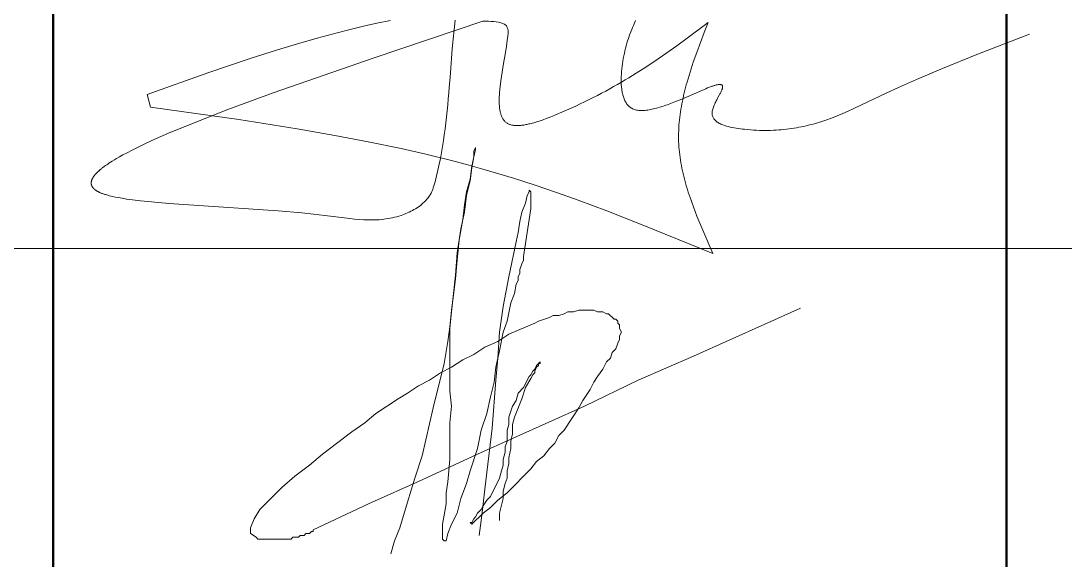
# Model space of a CAD drawing. Header units: millimetres. Extents: x 2020 to 424620, y 1313 to 117846.
# Drawn here: x 11537 to 12326, y 2005 to 2412 of the extents above; entities that cross this region are included whole.
import ezdxf

# ---------------------------------------------------------------- set-up
doc = ezdxf.new("R2010")
doc.units = ezdxf.units.MM
doc.layers.add('STANDARD', color=18, linetype='Continuous', lineweight=25, true_color=0x000000)

msp = doc.modelspace()

# ---------------------------------------------------------------- linework, layer by layer
at = {"layer": 'STANDARD', "color": 0, "linetype": 'Continuous', "lineweight": 50}
for p, q in [((11561.65, 1520.37), (11561.65, 4160.37)), ((12281.65, 4160.37), (12281.65, 1520.37))]:
    msp.add_line(p, q, dxfattribs=at)
at = {"layer": 'STANDARD', "color": 5, "linetype": 'Continuous', "lineweight": 18}
for p, q in [((11786.1, 2405.83), (11776.07, 2403.3)), ((11796.16, 2408.21), (11786.1, 2405.83)), ((11806.24, 2410.44), (11796.16, 2408.21)), ((11886.2, 2411.96), (11804.04, 2384.36)), ((11816.36, 2412.52), (11806.24, 2410.44)), ((11865.26, 2412.68), (11864.47, 2405.51)), ((11890.42, 2411.91), (11886.2, 2411.96)), ((11890.42, 2411.91), (11892.47, 2411.84)), ((11892.47, 2411.84), (11894.45, 2411.71)), ((11894.45, 2411.71), (11896.34, 2411.52)), ((11896.34, 2411.52), (11898.11, 2411.24)), ((11898.11, 2411.24), (11898.94, 2411.06)), ((11898.94, 2411.06), (11899.74, 2410.85)), ((11899.74, 2410.85), (11900.49, 2410.61)), ((11900.49, 2410.61), (11901.2, 2410.34)), ((11901.2, 2410.34), (11901.86, 2410.03)), ((11901.86, 2410.03), (11902.48, 2409.68)), ((11902.48, 2409.68), (11903.04, 2409.3)), ((11903.04, 2409.3), (11903.54, 2408.87)), ((11903.54, 2408.87), (11903.99, 2408.4)), ((11903.99, 2408.4), (11904.37, 2407.88)), ((11904.37, 2407.88), (11904.69, 2407.32)), ((11904.69, 2407.32), (11904.94, 2406.7)), ((11904.94, 2406.7), (11905.06, 2406.28)), ((11905.06, 2406.28), (11905.16, 2405.85)), ((11905.16, 2405.85), (11905.23, 2405.39)), ((11999.27, 2407.22), (11998.61, 2405.6)), ((11999.96, 2408.81), (11999.27, 2407.22)), ((12001.6, 2412.45), (11999.96, 2408.81)), ((12056.27, 2410.97), (12040.6, 2399.24)), ((12056.27, 2410.97), (12053.38, 2403.47)), ((11761.07, 2399.28), (11746.12, 2395)), ((11776.07, 2403.3), (11761.07, 2399.28)), ((11863.76, 2398.32), (11863.11, 2391.13)), ((11864.47, 2405.51), (11863.76, 2398.32)), ((11904.94, 2399.5), (11904.02, 2393.25)), ((11905.03, 2400.17), (11904.94, 2399.5)), ((11905.11, 2400.84), (11905.03, 2400.17)), ((11905.18, 2401.5), (11905.11, 2400.84)), ((11905.24, 2402.15), (11905.18, 2401.5)), ((11905.23, 2405.39), (11905.28, 2404.92)), ((11905.29, 2402.78), (11905.24, 2402.15)), ((11905.28, 2404.92), (11905.31, 2404.43)), ((11905.32, 2403.4), (11905.29, 2402.78)), ((11905.31, 2404.43), (11905.32, 2403.92)), ((11905.32, 2403.92), (11905.32, 2403.4)), ((11996.13, 2398.86), (11995.56, 2397.1)), ((11996.72, 2400.59), (11996.13, 2398.86)), ((11997.33, 2402.29), (11996.72, 2400.59)), ((11997.96, 2403.96), (11997.33, 2402.29)), ((11998.61, 2405.6), (11997.96, 2403.96)), ((12032.62, 2393.39), (12040.6, 2399.24)), ((12053.38, 2403.47), (12050.53, 2395.96)), ((12299.09, 2402.3), (12260.61, 2387.25)), ((11731.21, 2390.48), (11710.57, 2383.88)), ((11746.12, 2395), (11731.21, 2390.48)), ((11863.11, 2391.13), (11862.52, 2383.92)), ((11904.02, 2393.25), (11902.94, 2386.74)), ((11994, 2391.61), (11993.53, 2389.71)), ((11994.5, 2393.48), (11994, 2391.61)), ((11995.02, 2395.3), (11994.5, 2393.48)), ((11995.56, 2397.1), (11995.02, 2395.3)), ((12024.46, 2387.58), (12032.62, 2393.39)), ((12050.53, 2395.96), (12047.77, 2388.46)), ((11710.57, 2383.88), (11679.31, 2373.29)), ((11804.04, 2384.36), (11727.71, 2357.79)), ((11862.52, 2383.92), (11861.95, 2376.71)), ((11902.94, 2386.74), (11901.8, 2380.09)), ((11992.28, 2383.75), (11991.95, 2381.85)), ((11992.67, 2385.78), (11992.28, 2383.75)), ((11993.09, 2387.76), (11992.67, 2385.78)), ((11993.53, 2389.71), (11993.09, 2387.76)), ((12016.07, 2381.8), (12024.46, 2387.58)), ((12047.77, 2388.46), (12045.14, 2380.95)), ((12260.61, 2387.25), (12232.25, 2375.75)), ((11861.95, 2376.71), (11861.39, 2369.5)), ((11901.8, 2380.09), (11900.7, 2373.44)), ((11991.16, 2375.99), (11990.97, 2374.01)), ((11991.39, 2377.96), (11991.16, 2375.99)), ((11991.65, 2379.91), (11991.39, 2377.96)), ((11991.95, 2381.85), (11991.65, 2379.91)), ((12007.39, 2376.07), (12002.01, 2372.66)), ((12007.39, 2376.07), (12016.07, 2381.8)), ((12045.14, 2380.95), (12042.69, 2373.46)), ((12232.25, 2375.75), (12213.77, 2367.91)), ((11679.31, 2373.29), (11632.54, 2356.68)), ((11861.39, 2369.5), (11860.82, 2362.28)), ((11899.74, 2366.91), (11899, 2360.61)), ((11900.7, 2373.44), (11899.74, 2366.91)), ((11990.72, 2370.07), (11990.68, 2368.12)), ((11990.68, 2368.12), (11990.69, 2366.2)), ((11990.69, 2366.2), (11990.75, 2364.31)), ((11990.82, 2372.04), (11990.72, 2370.07)), ((11990.97, 2374.01), (11990.82, 2372.04)), ((11990.83, 2365.91), (11993.68, 2367.59)), ((11993.68, 2367.59), (11996.49, 2369.27)), ((11996.49, 2369.27), (11999.27, 2370.97)), ((11999.27, 2370.97), (12002.01, 2372.66)), ((12042.69, 2373.46), (12040.45, 2365.97)), ((12213.77, 2367.91), (12200.22, 2361.9)), ((11860.82, 2362.28), (11860.45, 2357.77)), ((11898.84, 2358.83), (11898.78, 2357.96)), ((11898.92, 2359.72), (11898.84, 2358.83)), ((11899, 2360.61), (11898.92, 2359.72)), ((11975.91, 2357.63), (11978.98, 2359.27)), ((11978.98, 2359.27), (11982.01, 2360.92)), ((11982.01, 2360.92), (11984.99, 2362.58)), ((11984.99, 2362.58), (11987.93, 2364.24)), ((11987.93, 2364.24), (11990.83, 2365.91)), ((11990.75, 2364.31), (11990.88, 2362.45)), ((11990.88, 2362.45), (11991.08, 2360.65)), ((11991.08, 2360.65), (11991.2, 2359.77)), ((11991.2, 2359.77), (11991.34, 2358.9)), ((11991.34, 2358.9), (11991.5, 2358.05)), ((12038.82, 2359.85), (12038.32, 2357.81)), ((12039.34, 2361.89), (12038.82, 2359.85)), ((12039.89, 2363.93), (12039.34, 2361.89)), ((12040.45, 2365.97), (12039.89, 2363.93)), ((12051.53, 2359.77), (12040, 2354.74)), ((12054.53, 2361.03), (12051.53, 2359.77)), ((12055.95, 2361.6), (12054.53, 2361.03)), ((12057.3, 2362.13), (12055.95, 2361.6)), ((12057.3, 2362.13), (12057.95, 2362.37)), ((12057.95, 2362.37), (12058.59, 2362.61)), ((12058.59, 2362.61), (12059.2, 2362.82)), ((12059.2, 2362.82), (12059.8, 2363.03)), ((12059.8, 2363.03), (12060.38, 2363.22)), ((12060.38, 2363.22), (12060.94, 2363.39)), ((12060.94, 2363.39), (12061.48, 2363.55)), ((12061.48, 2363.55), (12062, 2363.7)), ((12062, 2363.7), (12062.5, 2363.82)), ((12062.5, 2363.82), (12062.98, 2363.93)), ((12062.98, 2363.93), (12063.44, 2364.02)), ((12063.44, 2364.02), (12063.87, 2364.1)), ((12063.87, 2364.1), (12064.28, 2364.15)), ((12064.28, 2364.15), (12064.67, 2364.19)), ((12064.67, 2364.19), (12065.03, 2364.2)), ((12065.03, 2364.2), (12065.37, 2364.2)), ((12065.37, 2364.2), (12065.69, 2364.17)), ((12065.69, 2364.17), (12065.97, 2364.12)), ((12066.11, 2358.7), (12065.86, 2358.21)), ((12065.97, 2364.12), (12066.24, 2364.05)), ((12066.33, 2359.18), (12066.11, 2358.7)), ((12066.24, 2364.05), (12066.47, 2363.96)), ((12066.54, 2359.63), (12066.33, 2359.18)), ((12066.47, 2363.96), (12066.68, 2363.84)), ((12066.73, 2360.07), (12066.54, 2359.63)), ((12066.68, 2363.84), (12066.86, 2363.7)), ((12066.89, 2360.48), (12066.73, 2360.07)), ((12066.86, 2363.7), (12067.01, 2363.54)), ((12067.03, 2360.87), (12066.89, 2360.48)), ((12067.01, 2363.54), (12067.14, 2363.35)), ((12067.16, 2361.28), (12067.03, 2360.87)), ((12067.14, 2363.35), (12067.23, 2363.13)), ((12067.25, 2361.66), (12067.16, 2361.28)), ((12067.23, 2363.13), (12067.3, 2362.89)), ((12067.31, 2362.01), (12067.25, 2361.66)), ((12067.3, 2362.89), (12067.33, 2362.62)), ((12067.33, 2362.33), (12067.31, 2362.01)), ((12067.33, 2362.62), (12067.33, 2362.33)), ((12200.22, 2361.9), (12191.34, 2357.83)), ((11635.16, 2347.16), (11632.54, 2356.68)), ((11693.56, 2345.21), (11727.71, 2357.79)), ((11860.06, 2353.27), (11859.65, 2348.76)), ((11860.45, 2357.77), (11860.06, 2353.27)), ((11898.57, 2353.71), (11898.55, 2352.89)), ((11898.55, 2352.89), (11898.55, 2352.08)), ((11898.55, 2352.08), (11898.55, 2351.29)), ((11898.55, 2351.29), (11898.57, 2350.5)), ((11898.59, 2354.54), (11898.57, 2353.71)), ((11898.57, 2350.5), (11898.6, 2349.73)), ((11898.63, 2355.38), (11898.59, 2354.54)), ((11898.67, 2356.23), (11898.63, 2355.38)), ((11898.72, 2357.09), (11898.67, 2356.23)), ((11898.78, 2357.96), (11898.72, 2357.09)), ((11959.76, 2349.54), (11963.1, 2351.14)), ((11963.1, 2351.14), (11966.38, 2352.75)), ((11966.38, 2352.75), (11969.61, 2354.37)), ((11969.61, 2354.37), (11972.78, 2355.99)), ((11972.78, 2355.99), (11975.91, 2357.63)), ((11991.5, 2358.05), (11991.68, 2357.22)), ((11991.68, 2357.22), (11991.88, 2356.41)), ((11991.88, 2356.41), (11992.1, 2355.61)), ((11992.1, 2355.61), (11992.33, 2354.83)), ((11992.33, 2354.83), (11992.59, 2354.08)), ((11992.59, 2354.08), (11992.87, 2353.34)), ((11992.87, 2353.34), (11993.17, 2352.63)), ((11993.17, 2352.63), (11993.5, 2351.94)), ((11993.5, 2351.94), (11993.84, 2351.28)), ((11993.84, 2351.28), (11994.21, 2350.64)), ((11994.21, 2350.64), (11994.6, 2350.03)), ((12030.39, 2350.74), (12027.96, 2349.8)), ((12034.03, 2352.21), (12030.39, 2350.74)), ((12040, 2354.74), (12034.03, 2352.21)), ((12036.95, 2351.69), (12036.55, 2349.66)), ((12037.38, 2353.73), (12036.95, 2351.69)), ((12037.84, 2355.77), (12037.38, 2353.73)), ((12038.32, 2357.81), (12037.84, 2355.77)), ((12062.13, 2351.12), (12061.74, 2350.31)), ((12062.54, 2351.93), (12062.13, 2351.12)), ((12062.85, 2352.54), (12062.54, 2351.93)), ((12063.17, 2353.15), (12062.85, 2352.54)), ((12063.49, 2353.76), (12063.17, 2353.15)), ((12063.81, 2354.35), (12063.49, 2353.76)), ((12064.74, 2356.08), (12063.81, 2354.35)), ((12065.04, 2356.63), (12064.74, 2356.08)), ((12065.32, 2357.17), (12065.04, 2356.63)), ((12065.6, 2357.7), (12065.32, 2357.17)), ((12065.86, 2358.21), (12065.6, 2357.7)), ((12191.34, 2357.83), (12166.34, 2345.96)), ((11701.81, 2337.65), (11635.16, 2347.16)), ((11663.06, 2333.28), (11693.56, 2345.21)), ((11859.21, 2344.26), (11858.74, 2339.76)), ((11859.65, 2348.76), (11859.21, 2344.26)), ((11898.6, 2349.73), (11898.63, 2348.97)), ((11898.63, 2348.97), (11898.68, 2348.23)), ((11898.68, 2348.23), (11898.74, 2347.49)), ((11898.74, 2347.49), (11898.82, 2346.78)), ((11898.82, 2346.78), (11898.9, 2346.07)), ((11898.9, 2346.07), (11899, 2345.38)), ((11899, 2345.38), (11899.11, 2344.71)), ((11899.11, 2344.71), (11899.23, 2344.05)), ((11899.23, 2344.05), (11899.37, 2343.41)), ((11899.37, 2343.41), (11899.52, 2342.78)), ((11899.52, 2342.78), (11899.68, 2342.17)), ((11945.82, 2343.24), (11941.13, 2341.25)), ((11945.82, 2343.24), (11949.4, 2344.8)), ((11949.4, 2344.8), (11952.91, 2346.37)), ((11952.91, 2346.37), (11956.37, 2347.95)), ((11956.37, 2347.95), (11959.76, 2349.54)), ((11994.6, 2350.03), (11995.02, 2349.45)), ((11995.02, 2349.45), (11995.46, 2348.9)), ((11995.46, 2348.9), (11995.92, 2348.37)), ((11995.92, 2348.37), (11996.41, 2347.88)), ((11996.41, 2347.88), (11996.93, 2347.42)), ((11996.93, 2347.42), (11997.47, 2346.99)), ((11997.47, 2346.99), (11998.04, 2346.59)), ((11998.04, 2346.59), (11998.64, 2346.23)), ((11998.64, 2346.23), (11999.26, 2345.9)), ((11999.26, 2345.9), (11999.91, 2345.61)), ((11999.91, 2345.61), (12000.65, 2345.34)), ((12000.65, 2345.34), (12001.43, 2345.11)), ((12001.43, 2345.11), (12002.23, 2344.92)), ((12002.23, 2344.92), (12003.07, 2344.77)), ((12003.07, 2344.77), (12003.93, 2344.67)), ((12003.93, 2344.67), (12004.82, 2344.6)), ((12004.82, 2344.6), (12005.74, 2344.56)), ((12005.74, 2344.56), (12006.69, 2344.57)), ((12006.69, 2344.57), (12007.66, 2344.6)), ((12007.66, 2344.6), (12008.65, 2344.68)), ((12008.65, 2344.68), (12009.67, 2344.78)), ((12009.67, 2344.78), (12010.7, 2344.91)), ((12010.7, 2344.91), (12011.76, 2345.08)), ((12011.76, 2345.08), (12012.83, 2345.27)), ((12012.83, 2345.27), (12013.92, 2345.49)), ((12013.92, 2345.49), (12015.03, 2345.73)), ((12015.03, 2345.73), (12016.15, 2346)), ((12016.15, 2346), (12017.29, 2346.3)), ((12017.29, 2346.3), (12018.44, 2346.62)), ((12018.44, 2346.62), (12019.6, 2346.95)), ((12019.6, 2346.95), (12020.78, 2347.31)), ((12020.78, 2347.31), (12021.96, 2347.69)), ((12021.96, 2347.69), (12023.15, 2348.08)), ((12023.15, 2348.08), (12024.34, 2348.49)), ((12024.34, 2348.49), (12025.55, 2348.91)), ((12027.96, 2349.8), (12025.55, 2348.91)), ((12035.49, 2343.55), (12035.2, 2341.52)), ((12035.82, 2345.58), (12035.49, 2343.55)), ((12036.17, 2347.62), (12035.82, 2345.58)), ((12036.55, 2349.66), (12036.17, 2347.62)), ((12059.43, 2343.21), (12059.39, 2342.49)), ((12059.53, 2343.94), (12059.43, 2343.21)), ((12059.68, 2344.7), (12059.53, 2343.94)), ((12059.87, 2345.47), (12059.68, 2344.7)), ((12060.1, 2346.26), (12059.87, 2345.47)), ((12060.37, 2347.06), (12060.1, 2346.26)), ((12060.68, 2347.86), (12060.37, 2347.06)), ((12061.01, 2348.67), (12060.68, 2347.86)), ((12061.36, 2349.49), (12061.01, 2348.67)), ((12061.74, 2350.31), (12061.36, 2349.49)), ((12158.03, 2342.28), (12162.2, 2344.09)), ((12162.2, 2344.09), (12166.34, 2345.96)), ((11746.07, 2330.71), (11701.81, 2337.65)), ((11858.23, 2335.27), (11857.68, 2330.78)), ((11858.74, 2339.76), (11858.23, 2335.27)), ((11899.68, 2342.17), (11899.86, 2341.58)), ((11899.86, 2341.58), (11900.06, 2341)), ((11900.06, 2341), (11900.27, 2340.44)), ((11900.27, 2340.44), (11900.49, 2339.9)), ((11900.49, 2339.9), (11900.73, 2339.38)), ((11900.73, 2339.38), (11900.99, 2338.88)), ((11900.99, 2338.88), (11901.26, 2338.39)), ((11901.26, 2338.39), (11901.55, 2337.93)), ((11901.55, 2337.93), (11901.85, 2337.48)), ((11901.85, 2337.48), (11902.18, 2337.06)), ((11902.18, 2337.06), (11902.52, 2336.66)), ((11902.52, 2336.66), (11902.87, 2336.28)), ((11902.87, 2336.28), (11903.25, 2335.92)), ((11903.25, 2335.92), (11903.64, 2335.58)), ((11903.64, 2335.58), (11904.06, 2335.26)), ((11904.06, 2335.26), (11904.49, 2334.97)), ((11904.49, 2334.97), (11904.94, 2334.7)), ((11904.94, 2334.7), (11905.4, 2334.46)), ((11921.81, 2334.56), (11922.62, 2334.76)), ((11922.62, 2334.76), (11924.82, 2335.36)), ((11924.82, 2335.36), (11927.08, 2336.04)), ((11927.08, 2336.04), (11929.37, 2336.78)), ((11929.37, 2336.78), (11931.69, 2337.59)), ((11931.69, 2337.59), (11934.04, 2338.45)), ((11934.04, 2338.45), (11936.4, 2339.35)), ((11936.4, 2339.35), (11938.77, 2340.29)), ((11938.77, 2340.29), (11941.13, 2341.25)), ((12034.51, 2335.42), (12034.34, 2333.39)), ((12034.71, 2337.45), (12034.51, 2335.42)), ((12034.94, 2339.48), (12034.71, 2337.45)), ((12035.2, 2341.52), (12034.94, 2339.48)), ((12059.39, 2342.49), (12059.4, 2341.8)), ((12059.4, 2341.8), (12059.48, 2341.13)), ((12059.48, 2341.13), (12059.62, 2340.49)), ((12059.62, 2340.49), (12059.81, 2339.88)), ((12059.81, 2339.88), (12060.06, 2339.29)), ((12060.06, 2339.29), (12060.36, 2338.72)), ((12060.36, 2338.72), (12060.72, 2338.18)), ((12060.72, 2338.18), (12061.13, 2337.66)), ((12061.13, 2337.66), (12061.58, 2337.17)), ((12061.58, 2337.17), (12062.08, 2336.69)), ((12062.08, 2336.69), (12062.63, 2336.24)), ((12062.63, 2336.24), (12063.22, 2335.81)), ((12063.22, 2335.81), (12063.85, 2335.4)), ((12063.85, 2335.4), (12064.51, 2335.01)), ((12064.51, 2335.01), (12065.22, 2334.64)), ((12065.22, 2334.64), (12065.95, 2334.29)), ((12135.64, 2334.34), (12137.37, 2334.83)), ((12137.37, 2334.83), (12139.08, 2335.33)), ((12139.08, 2335.33), (12140.78, 2335.85)), ((12140.78, 2335.85), (12145.2, 2337.31)), ((12145.2, 2337.31), (12149.54, 2338.88)), ((12149.54, 2338.88), (12153.81, 2340.54)), ((12153.81, 2340.54), (12158.03, 2342.28)), ((11648.83, 2327.35), (11639.01, 2323.05)), ((11663.06, 2333.28), (11648.83, 2327.35)), ((11774.39, 2325.78), (11746.07, 2330.71)), ((11857.68, 2330.78), (11857.08, 2326.29)), ((11905.4, 2334.46), (11905.88, 2334.24)), ((11905.88, 2334.24), (11906.38, 2334.04)), ((11906.38, 2334.04), (11906.89, 2333.87)), ((11906.89, 2333.87), (11907.42, 2333.71)), ((11907.42, 2333.71), (11907.97, 2333.58)), ((11907.97, 2333.58), (11908.54, 2333.46)), ((11908.54, 2333.46), (11909.12, 2333.37)), ((11909.12, 2333.37), (11909.71, 2333.29)), ((11909.71, 2333.29), (11910.33, 2333.23)), ((11910.33, 2333.23), (11910.95, 2333.2)), ((11910.95, 2333.2), (11911.59, 2333.18)), ((11911.59, 2333.18), (11912.25, 2333.17)), ((11912.25, 2333.17), (11912.91, 2333.19)), ((11912.91, 2333.19), (11913.59, 2333.22)), ((11913.59, 2333.22), (11914.29, 2333.27)), ((11914.29, 2333.27), (11914.99, 2333.33)), ((11914.99, 2333.33), (11915.71, 2333.41)), ((11915.71, 2333.41), (11916.44, 2333.5)), ((11916.44, 2333.5), (11917.17, 2333.61)), ((11917.17, 2333.61), (11917.92, 2333.74)), ((11917.92, 2333.74), (11918.68, 2333.87)), ((11918.68, 2333.87), (11919.45, 2334.03)), ((11919.45, 2334.03), (11920.23, 2334.19)), ((11920.23, 2334.19), (11921.02, 2334.37)), ((11921.02, 2334.37), (11921.81, 2334.56)), ((12034.04, 2327.3), (12034.02, 2325.28)), ((12034.11, 2329.33), (12034.04, 2327.3)), ((12034.21, 2331.36), (12034.11, 2329.33)), ((12034.34, 2333.39), (12034.21, 2331.36)), ((12065.95, 2334.29), (12066.72, 2333.95)), ((12066.72, 2333.95), (12067.52, 2333.64)), ((12067.52, 2333.64), (12068.81, 2333.18)), ((12068.81, 2333.18), (12070.17, 2332.76)), ((12070.17, 2332.76), (12071.57, 2332.38)), ((12071.57, 2332.38), (12073.02, 2332.03)), ((12073.02, 2332.03), (12074.51, 2331.72)), ((12074.51, 2331.72), (12076.02, 2331.43)), ((12076.02, 2331.43), (12077.56, 2331.17)), ((12077.56, 2331.17), (12079.12, 2330.94)), ((12079.12, 2330.94), (12080.69, 2330.72)), ((12080.69, 2330.72), (12082.25, 2330.53)), ((12082.25, 2330.53), (12083.81, 2330.36)), ((12083.81, 2330.36), (12086.12, 2330.13)), ((12086.12, 2330.13), (12088.4, 2329.94)), ((12088.4, 2329.94), (12090.65, 2329.78)), ((12090.65, 2329.78), (12092.87, 2329.66)), ((12092.87, 2329.66), (12095.06, 2329.57)), ((12095.06, 2329.57), (12097.22, 2329.52)), ((12097.22, 2329.52), (12099.36, 2329.49)), ((12099.36, 2329.49), (12101.47, 2329.5)), ((12101.47, 2329.5), (12103.55, 2329.54)), ((12103.55, 2329.54), (12105.61, 2329.61)), ((12105.61, 2329.61), (12107.65, 2329.71)), ((12107.65, 2329.71), (12109.66, 2329.84)), ((12109.66, 2329.84), (12111.64, 2330)), ((12111.64, 2330), (12113.61, 2330.19)), ((12113.61, 2330.19), (12115.55, 2330.4)), ((12115.55, 2330.4), (12117.47, 2330.64)), ((12117.47, 2330.64), (12119.37, 2330.9)), ((12119.37, 2330.9), (12121.25, 2331.19)), ((12121.25, 2331.19), (12123.11, 2331.51)), ((12123.11, 2331.51), (12124.96, 2331.85)), ((12124.96, 2331.85), (12126.78, 2332.21)), ((12126.78, 2332.21), (12128.59, 2332.59)), ((12128.59, 2332.59), (12130.37, 2333)), ((12130.37, 2333), (12132.15, 2333.42)), ((12132.15, 2333.42), (12133.9, 2333.87)), ((12133.9, 2333.87), (12135.64, 2334.34)), ((11631.41, 2319.57), (11625.74, 2316.86)), ((11639.01, 2323.05), (11631.41, 2319.57)), ((11799.46, 2321.01), (11774.39, 2325.78)), ((11824.41, 2315.8), (11799.46, 2321.01)), ((11856.44, 2321.81), (11855.73, 2317.34)), ((11857.08, 2326.29), (11856.44, 2321.81)), ((12034.02, 2325.28), (12034.03, 2323.25)), ((12034.03, 2323.25), (12034.07, 2321.23)), ((12034.07, 2321.23), (12034.16, 2319.2)), ((12034.16, 2319.2), (12034.29, 2317.17)), ((11614.35, 2311), (11611.73, 2309.54)), ((11617.52, 2312.7), (11614.35, 2311)), ((11621.29, 2314.65), (11617.52, 2312.7)), ((11625.74, 2316.86), (11621.29, 2314.65)), ((11843.02, 2311.56), (11824.41, 2315.8)), ((11861.55, 2307), (11843.02, 2311.56)), ((11854.97, 2312.88), (11854.14, 2308.42)), ((11855.73, 2317.34), (11854.97, 2312.88)), ((11879.36, 2313.75), (11880.75, 2316.54)), ((11880.75, 2315.15), (11879.36, 2309.57)), ((11879.36, 2309.57), (11879.36, 2313.75)), ((11880.75, 2316.54), (11880.75, 2315.15)), ((12034.29, 2317.17), (12034.45, 2315.14)), ((12034.45, 2315.14), (12034.65, 2313.11)), ((12034.65, 2313.11), (12034.88, 2311.08)), ((12034.88, 2311.08), (12035.15, 2309.06)), ((11602.08, 2303.57), (11601.26, 2303)), ((11602.92, 2304.14), (11602.08, 2303.57)), ((11603.79, 2304.72), (11602.92, 2304.14)), ((11605, 2305.51), (11603.79, 2304.72)), ((11606.25, 2306.3), (11605, 2305.51)), ((11607.88, 2307.3), (11606.25, 2306.3)), ((11609.59, 2308.31), (11607.88, 2307.3)), ((11611.73, 2309.54), (11609.59, 2308.31)), ((11853.24, 2303.97), (11852.27, 2299.54)), ((11854.14, 2308.42), (11853.24, 2303.97)), ((11873.85, 2303.77), (11861.55, 2307)), ((11886.1, 2300.38), (11873.85, 2303.77)), ((11877.97, 2302.6), (11879.36, 2309.57)), ((11879.36, 2309.57), (11877.97, 2301.21)), ((12035.15, 2309.06), (12035.46, 2307.03)), ((12035.46, 2307.03), (12035.79, 2305.01)), ((12035.79, 2305.01), (12036.16, 2302.99)), ((11592.59, 2295.2), (11592.71, 2295.36)), ((11592.71, 2295.36), (11592.84, 2295.53)), ((11592.84, 2295.53), (11592.98, 2295.69)), ((11592.98, 2295.69), (11593.11, 2295.86)), ((11593.11, 2295.86), (11593.25, 2296.02)), ((11593.25, 2296.02), (11593.4, 2296.19)), ((11593.4, 2296.19), (11593.54, 2296.36)), ((11593.54, 2296.36), (11593.69, 2296.53)), ((11593.69, 2296.53), (11593.85, 2296.7)), ((11593.85, 2296.7), (11594, 2296.87)), ((11594, 2296.87), (11594.16, 2297.04)), ((11594.16, 2297.04), (11594.32, 2297.21)), ((11594.32, 2297.21), (11594.49, 2297.38)), ((11594.49, 2297.38), (11594.66, 2297.56)), ((11594.66, 2297.56), (11594.83, 2297.73)), ((11594.83, 2297.73), (11595.01, 2297.9)), ((11595.01, 2297.9), (11595.19, 2298.08)), ((11595.19, 2298.08), (11595.37, 2298.25)), ((11595.37, 2298.25), (11595.56, 2298.43)), ((11595.56, 2298.43), (11595.75, 2298.6)), ((11595.75, 2298.6), (11595.94, 2298.78)), ((11595.94, 2298.78), (11596.14, 2298.96)), ((11596.14, 2298.96), (11596.34, 2299.13)), ((11596.34, 2299.13), (11596.54, 2299.31)), ((11596.54, 2299.31), (11596.75, 2299.49)), ((11596.75, 2299.49), (11596.96, 2299.67)), ((11596.96, 2299.67), (11597.17, 2299.85)), ((11597.6, 2300.21), (11597.17, 2299.85)), ((11598.05, 2300.58), (11597.6, 2300.21)), ((11598.51, 2300.94), (11598.05, 2300.58)), ((11598.98, 2301.31), (11598.51, 2300.94)), ((11599.47, 2301.68), (11598.98, 2301.31)), ((11599.96, 2302.05), (11599.47, 2301.68)), ((11600.47, 2302.43), (11599.96, 2302.05)), ((11601.26, 2303), (11600.47, 2302.43)), ((11852.27, 2299.54), (11851.21, 2295.11)), ((11876.57, 2292.84), (11877.97, 2302.6)), ((11877.97, 2301.21), (11876.57, 2291.45)), ((11898.31, 2296.82), (11886.1, 2300.38)), ((11909.27, 2293.46), (11898.31, 2296.82)), ((12036.16, 2302.99), (12036.56, 2300.97)), ((12036.56, 2300.97), (12036.99, 2298.95)), ((12036.99, 2298.95), (12037.45, 2296.93)), ((12037.45, 2296.93), (12037.93, 2294.91)), ((11590.38, 2289.82), (11590.39, 2289.96)), ((11590.38, 2289.68), (11590.38, 2289.82)), ((11590.39, 2289.53), (11590.38, 2289.68)), ((11590.39, 2290.1), (11590.4, 2290.25)), ((11590.39, 2289.96), (11590.39, 2290.1)), ((11590.4, 2289.39), (11590.39, 2289.53)), ((11590.4, 2290.25), (11590.41, 2290.39)), ((11590.41, 2289.25), (11590.4, 2289.39)), ((11590.41, 2290.39), (11590.43, 2290.54)), ((11590.43, 2289.11), (11590.41, 2289.25)), ((11590.43, 2290.54), (11590.45, 2290.69)), ((11590.45, 2288.97), (11590.43, 2289.11)), ((11590.45, 2290.69), (11590.47, 2290.83)), ((11590.47, 2288.84), (11590.45, 2288.97)), ((11590.47, 2290.83), (11590.5, 2290.98)), ((11590.5, 2288.7), (11590.47, 2288.84)), ((11590.5, 2290.98), (11590.53, 2291.13)), ((11590.53, 2288.56), (11590.5, 2288.7)), ((11590.53, 2291.13), (11590.57, 2291.28)), ((11590.57, 2288.43), (11590.53, 2288.56)), ((11590.57, 2291.28), (11590.61, 2291.43)), ((11590.61, 2288.29), (11590.57, 2288.43)), ((11590.61, 2291.43), (11590.65, 2291.58)), ((11590.65, 2288.15), (11590.61, 2288.29)), ((11590.65, 2291.58), (11590.69, 2291.73)), ((11590.7, 2288.02), (11590.65, 2288.15)), ((11590.69, 2291.73), (11590.74, 2291.88)), ((11590.75, 2287.89), (11590.7, 2288.02)), ((11590.74, 2291.88), (11590.8, 2292.03)), ((11590.8, 2287.75), (11590.75, 2287.89)), ((11590.8, 2292.03), (11590.85, 2292.18)), ((11590.86, 2287.62), (11590.8, 2287.75)), ((11590.85, 2292.18), (11590.91, 2292.33)), ((11590.92, 2287.49), (11590.86, 2287.62)), ((11590.91, 2292.33), (11590.97, 2292.49)), ((11590.98, 2287.36), (11590.92, 2287.49)), ((11590.97, 2292.49), (11591.04, 2292.64)), ((11591.05, 2287.23), (11590.98, 2287.36)), ((11591.04, 2292.64), (11591.11, 2292.8)), ((11591.11, 2292.8), (11591.19, 2292.95)), ((11591.19, 2292.95), (11591.26, 2293.11)), ((11591.26, 2293.11), (11591.34, 2293.27)), ((11591.34, 2293.27), (11591.43, 2293.42)), ((11591.43, 2293.42), (11591.52, 2293.58)), ((11591.52, 2293.58), (11591.61, 2293.74)), ((11591.61, 2293.74), (11591.7, 2293.9)), ((11591.7, 2293.9), (11591.8, 2294.06)), ((11591.8, 2294.06), (11591.9, 2294.22)), ((11591.9, 2294.22), (11592.01, 2294.38)), ((11592.01, 2294.38), (11592.12, 2294.54)), ((11592.12, 2294.54), (11592.23, 2294.7)), ((11592.23, 2294.7), (11592.35, 2294.87)), ((11592.35, 2294.87), (11592.47, 2295.03)), ((11592.47, 2295.03), (11592.59, 2295.2)), ((11849.24, 2287.76), (11849.02, 2287.04)), ((11849.46, 2288.49), (11849.24, 2287.76)), ((11849.67, 2289.22), (11849.46, 2288.49)), ((11849.87, 2289.96), (11849.67, 2289.22)), ((11850.07, 2290.69), (11849.87, 2289.96)), ((11851.21, 2295.11), (11850.07, 2290.69)), ((11873.78, 2283.09), (11876.57, 2292.84)), ((11876.57, 2291.45), (11873.78, 2280.3)), ((11925.64, 2288.16), (11909.27, 2293.46)), ((11941.94, 2282.6), (11925.64, 2288.16)), ((12037.93, 2294.91), (12038.44, 2292.89)), ((12038.44, 2292.89), (12038.98, 2290.87)), ((12038.98, 2290.87), (12039.55, 2288.85)), ((12039.55, 2288.85), (12040.13, 2286.83)), ((11591.13, 2287.1), (11591.05, 2287.23)), ((11591.2, 2286.97), (11591.13, 2287.1)), ((11591.28, 2286.84), (11591.2, 2286.97)), ((11591.37, 2286.71), (11591.28, 2286.84)), ((11591.46, 2286.59), (11591.37, 2286.71)), ((11591.55, 2286.46), (11591.46, 2286.59)), ((11591.65, 2286.34), (11591.55, 2286.46)), ((11591.75, 2286.21), (11591.65, 2286.34)), ((11591.85, 2286.09), (11591.75, 2286.21)), ((11591.96, 2285.96), (11591.85, 2286.09)), ((11592.07, 2285.84), (11591.96, 2285.96)), ((11592.18, 2285.72), (11592.07, 2285.84)), ((11592.3, 2285.6), (11592.18, 2285.72)), ((11592.43, 2285.48), (11592.3, 2285.6)), ((11592.55, 2285.36), (11592.43, 2285.48)), ((11592.69, 2285.24), (11592.55, 2285.36)), ((11592.82, 2285.12), (11592.69, 2285.24)), ((11592.96, 2285), (11592.82, 2285.12)), ((11593.1, 2284.88), (11592.96, 2285)), ((11593.25, 2284.77), (11593.1, 2284.88)), ((11593.4, 2284.65), (11593.25, 2284.77)), ((11593.56, 2284.53), (11593.4, 2284.65)), ((11593.72, 2284.42), (11593.56, 2284.53)), ((11593.88, 2284.31), (11593.72, 2284.42)), ((11594.05, 2284.19), (11593.88, 2284.31)), ((11594.22, 2284.08), (11594.05, 2284.19)), ((11594.39, 2283.97), (11594.22, 2284.08)), ((11594.57, 2283.86), (11594.39, 2283.97)), ((11594.75, 2283.75), (11594.57, 2283.86)), ((11594.94, 2283.64), (11594.75, 2283.75)), ((11595.13, 2283.53), (11594.94, 2283.64)), ((11595.33, 2283.42), (11595.13, 2283.53)), ((11595.53, 2283.31), (11595.33, 2283.42)), ((11595.73, 2283.21), (11595.53, 2283.31)), ((11595.94, 2283.1), (11595.73, 2283.21)), ((11596.15, 2283), (11595.94, 2283.1)), ((11596.37, 2282.89), (11596.15, 2283)), ((11596.59, 2282.79), (11596.37, 2282.89)), ((11596.81, 2282.69), (11596.59, 2282.79)), ((11597.04, 2282.58), (11596.81, 2282.69)), ((11597.27, 2282.48), (11597.04, 2282.58)), ((11597.51, 2282.38), (11597.27, 2282.48)), ((11597.99, 2282.18), (11597.51, 2282.38)), ((11598.49, 2281.99), (11597.99, 2282.18)), ((11599, 2281.79), (11598.49, 2281.99)), ((11599.53, 2281.6), (11599, 2281.79)), ((11600.08, 2281.42), (11599.53, 2281.6)), ((11600.64, 2281.23), (11600.08, 2281.42)), ((11601.22, 2281.05), (11600.64, 2281.23)), ((11602.12, 2280.78), (11601.22, 2281.05)), ((11603.05, 2280.52), (11602.12, 2280.78)), ((11604.01, 2280.26), (11603.05, 2280.52)), ((11605.35, 2279.93), (11604.01, 2280.26)), ((11606.74, 2279.6), (11605.35, 2279.93)), ((11608.56, 2279.21), (11606.74, 2279.6)), ((11845.65, 2279.78), (11844.83, 2278.64)), ((11846.39, 2280.95), (11845.65, 2279.78)), ((11847.07, 2282.17), (11846.39, 2280.95)), ((11847.35, 2282.74), (11847.07, 2282.17)), ((11847.62, 2283.32), (11847.35, 2282.74)), ((11847.88, 2283.91), (11847.62, 2283.32)), ((11848.12, 2284.5), (11847.88, 2283.91)), ((11848.35, 2285.1), (11848.12, 2284.5)), ((11848.57, 2285.71), (11848.35, 2285.1)), ((11848.78, 2286.32), (11848.57, 2285.71)), ((11849.02, 2287.04), (11848.78, 2286.32)), ((11872.39, 2273.33), (11873.78, 2283.09)), ((11873.78, 2280.3), (11872.39, 2267.75)), ((11919.78, 2280.3), (11918.39, 2274.72)), ((11921.18, 2283.09), (11919.78, 2280.3)), ((11922.57, 2283.09), (11921.18, 2284.48)), ((11921.18, 2284.48), (11921.18, 2283.09)), ((11922.57, 2283.09), (11922.57, 2270.54)), ((11958.17, 2276.79), (11941.94, 2282.6)), ((12040.13, 2286.83), (12040.75, 2284.82)), ((12040.75, 2284.82), (12041.38, 2282.8)), ((12041.38, 2282.8), (12042.04, 2280.79)), ((12042.04, 2280.79), (12042.71, 2278.77)), ((11610.86, 2278.76), (11608.56, 2279.21)), ((11613.69, 2278.26), (11610.86, 2278.76)), ((11617.12, 2277.72), (11613.69, 2278.26)), ((11621.67, 2277.08), (11617.12, 2277.72)), ((11627.51, 2276.37), (11621.67, 2277.08)), ((11635.87, 2275.51), (11627.51, 2276.37)), ((11648.9, 2274.41), (11635.87, 2275.51)), ((11731.56, 2268.91), (11648.9, 2274.41)), ((11837.57, 2271.83), (11836.47, 2271.09)), ((11838.75, 2272.69), (11837.57, 2271.83)), ((11839.89, 2273.58), (11838.75, 2272.69)), ((11840.98, 2274.51), (11839.89, 2273.58)), ((11842.03, 2275.49), (11840.98, 2274.51)), ((11843.02, 2276.5), (11842.03, 2275.49)), ((11843.96, 2277.55), (11843.02, 2276.5)), ((11844.83, 2278.64), (11843.96, 2277.55)), ((11871, 2262.18), (11872.39, 2273.33)), ((11918.39, 2274.72), (11915.6, 2267.75)), ((11979.73, 2268.73), (11958.17, 2276.79)), ((12042.71, 2278.77), (12045.23, 2271.73)), ((12045.23, 2271.73), (12047.94, 2264.69)), ((11749.57, 2267.32), (11731.56, 2268.91)), ((11758.31, 2266.4), (11749.57, 2267.32)), ((11766.82, 2265.38), (11758.31, 2266.4)), ((11785.63, 2262.94), (11766.82, 2265.38)), ((11819.49, 2263.94), (11817.85, 2263.55)), ((11821.13, 2264.37), (11819.49, 2263.94)), ((11822.77, 2264.85), (11821.13, 2264.37)), ((11824.42, 2265.38), (11822.77, 2264.85)), ((11825.66, 2265.81), (11824.42, 2265.38)), ((11826.91, 2266.28), (11825.66, 2265.81)), ((11828.15, 2266.77), (11826.91, 2266.28)), ((11829.38, 2267.3), (11828.15, 2266.77)), ((11830.61, 2267.85), (11829.38, 2267.3)), ((11831.82, 2268.44), (11830.61, 2267.85)), ((11833.01, 2269.05), (11831.82, 2268.44)), ((11834.19, 2269.7), (11833.01, 2269.05)), ((11835.34, 2270.38), (11834.19, 2269.7)), ((11836.47, 2271.09), (11835.34, 2270.38)), ((11872.39, 2267.75), (11869.6, 2255.21)), ((11915.6, 2267.75), (11914.21, 2260.78)), ((11921.18, 2262.18), (11922.57, 2270.54)), ((12006.56, 2258.26), (11979.73, 2268.73)), ((12047.94, 2264.69), (12050.82, 2257.65)), ((11789.25, 2262.56), (11785.63, 2262.94)), ((11792.85, 2262.25), (11789.25, 2262.56)), ((11796.41, 2262.03), (11792.85, 2262.25)), ((11798.08, 2261.96), (11796.41, 2262.03)), ((11799.74, 2261.92), (11798.08, 2261.96)), ((11801.4, 2261.9), (11799.74, 2261.92)), ((11803.06, 2261.91), (11801.4, 2261.9)), ((11804.71, 2261.95), (11803.06, 2261.91)), ((11806.36, 2262.02), (11804.71, 2261.95)), ((11808, 2262.13), (11806.36, 2262.02)), ((11809.64, 2262.27), (11808, 2262.13)), ((11811.29, 2262.45), (11809.64, 2262.27)), ((11812.93, 2262.66), (11811.29, 2262.45)), ((11814.57, 2262.92), (11812.93, 2262.66)), ((11816.21, 2263.22), (11814.57, 2262.92)), ((11817.85, 2263.55), (11816.21, 2263.22)), ((11868.21, 2246.85), (11871, 2262.18)), ((11914.21, 2260.78), (11912.81, 2252.42)), ((11919.78, 2252.42), (11921.18, 2262.18)), ((12060.01, 2236.56), (12006.56, 2258.26)), ((12050.82, 2257.65), (12053.82, 2250.62)), ((11869.6, 2255.21), (11866.81, 2237.09)), ((11912.81, 2252.42), (11911.42, 2245.45)), ((11918.39, 2244.06), (11919.78, 2252.42)), ((12053.82, 2250.62), (12056.89, 2243.59)), ((11866.81, 2231.51), (11868.21, 2246.85)), ((11911.42, 2245.45), (11905.84, 2218.97)), ((11916.99, 2234.3), (11918.39, 2244.06)), ((12056.89, 2243.59), (12060.01, 2236.56)), ((11866.81, 2237.09), (11865.42, 2220.36)), ((11916.99, 2231.51), (11916.99, 2234.3)), ((11865.42, 2217.57), (11866.81, 2231.51)), ((11914.21, 2224.54), (11915.6, 2228.72)), ((11914.21, 2221.75), (11914.21, 2224.54)), ((11915.6, 2228.72), (11916.99, 2231.51)), ((11865.42, 2220.36), (11862.63, 2192.48)), ((11864.03, 2205.03), (11865.42, 2217.57)), ((11905.84, 2218.97), (11901.66, 2196.66)), ((11912.81, 2218.97), (11914.21, 2221.75)), ((11912.81, 2216.18), (11912.81, 2218.97)), ((11910.03, 2206.42), (11911.42, 2213.39)), ((11911.42, 2213.39), (11912.81, 2216.18)), ((11862.63, 2193.88), (11864.03, 2205.03)), ((11907.24, 2199.45), (11910.03, 2206.42)), ((11861.24, 2181.33), (11862.63, 2193.88)), ((11901.66, 2196.66), (11898.87, 2177.15)), ((11907.24, 2199.45), (11904.45, 2185.51)), ((11954.63, 2192.48), (11958.81, 2193.88)), ((11969.96, 2193.88), (11958.81, 2193.88)), ((11969.96, 2193.88), (11972.75, 2192.48)), ((12126.08, 2195.27), (12045.23, 2159.03)), ((11862.63, 2192.48), (11861.24, 2179.94)), ((11901.66, 2177.15), (11904.45, 2185.51)), ((11925.36, 2184.12), (11928.15, 2185.51)), ((11936.51, 2188.3), (11928.15, 2185.51)), ((11936.51, 2188.3), (11939.3, 2189.7)), ((11939.3, 2189.7), (11943.48, 2189.7)), ((11943.48, 2189.7), (11947.66, 2191.09)), ((11947.66, 2191.09), (11950.45, 2192.48)), ((11950.45, 2192.48), (11954.63, 2192.48)), ((11976.93, 2192.48), (11972.75, 2192.48)), ((11976.93, 2192.48), (11979.72, 2191.09)), ((11979.72, 2191.09), (11981.11, 2191.09)), ((11985.3, 2186.91), (11981.11, 2191.09)), ((11985.3, 2186.91), (11986.69, 2186.91)), ((11986.69, 2186.91), (11988.08, 2185.51)), ((11988.08, 2185.51), (11988.08, 2184.12)), ((11859.84, 2170.18), (11861.24, 2181.33)), ((11861.24, 2179.94), (11861.24, 2132.55)), ((11898.87, 2177.15), (11897.48, 2157.64)), ((11901.66, 2177.15), (11898.87, 2163.21)), ((11925.36, 2184.12), (11905.84, 2175.76)), ((11988.08, 2184.12), (11989.48, 2182.73)), ((11989.48, 2182.73), (11989.48, 2179.94)), ((11989.48, 2179.94), (11990.87, 2177.15)), ((11990.87, 2177.15), (11989.48, 2174.36)), ((11857.06, 2153.45), (11859.84, 2170.18)), ((11887.72, 2166), (11897.48, 2170.18)), ((11897.48, 2170.18), (11905.84, 2175.76)), ((11989.48, 2171.57), (11988.08, 2168.79)), ((11989.48, 2174.36), (11989.48, 2171.57)), ((11879.36, 2160.42), (11887.72, 2166)), ((11896.09, 2150.67), (11898.87, 2163.21)), ((11983.9, 2161.82), (11982.51, 2157.64)), ((11986.69, 2164.61), (11983.9, 2161.82)), ((11988.08, 2168.79), (11986.69, 2164.61)), ((11857.06, 2153.45), (11848.69, 2120)), ((11862.63, 2150.67), (11871, 2156.24)), ((11871, 2156.24), (11879.36, 2160.42)), ((11897.48, 2157.64), (11896.09, 2140.91)), ((11929.54, 2154.85), (11926.75, 2152.06)), ((11929.54, 2153.45), (11928.15, 2153.45)), ((11928.15, 2153.45), (11928.15, 2152.06)), ((11929.54, 2154.85), (11929.54, 2153.45)), ((11979.72, 2154.85), (11976.93, 2149.27)), ((11982.51, 2157.64), (11979.72, 2154.85)), ((12045.23, 2159.03), (12003.42, 2140.91)), ((11845.91, 2140.91), (11854.27, 2146.48)), ((11854.27, 2146.48), (11862.63, 2150.67)), ((11894.69, 2139.51), (11896.09, 2150.67)), ((11922.57, 2145.09), (11923.96, 2147.88)), ((11923.96, 2147.88), (11925.36, 2149.27)), ((11925.36, 2146.48), (11923.96, 2145.09)), ((11925.36, 2149.27), (11926.75, 2152.06)), ((11926.75, 2150.67), (11925.36, 2147.88)), ((11925.36, 2147.88), (11925.36, 2146.48)), ((11928.15, 2152.06), (11926.75, 2150.67)), ((11976.93, 2149.27), (11972.75, 2143.7)), ((11837.54, 2136.73), (11845.91, 2140.91)), ((11891.9, 2128.36), (11894.69, 2139.51)), ((11896.09, 2140.91), (11893.3, 2104.67)), ((11921.18, 2143.7), (11916.99, 2135.33)), ((11922.57, 2142.3), (11918.39, 2135.33)), ((11921.18, 2143.7), (11922.57, 2145.09)), ((11923.96, 2145.09), (11922.57, 2142.3)), ((12003.42, 2140.91), (11962.99, 2121.39)), ((11969.96, 2139.51), (11967.18, 2133.94)), ((11972.75, 2143.7), (11969.96, 2139.51)), ((11822.21, 2126.97), (11829.18, 2131.15)), ((11829.18, 2131.15), (11837.54, 2136.73)), ((11861.24, 2132.55), (11862.63, 2121.39)), ((11911.42, 2125.58), (11912.81, 2131.15)), ((11912.81, 2131.15), (11916.99, 2135.33)), ((11918.39, 2135.33), (11915.6, 2126.97)), ((11967.18, 2133.94), (11961.6, 2125.58)), ((11822.21, 2126.97), (11805.48, 2115.82)), ((11889.12, 2115.82), (11891.9, 2128.36)), ((11908.63, 2121.39), (11911.42, 2125.58)), ((11915.6, 2126.97), (11910.03, 2113.03)), ((11961.6, 2125.58), (11958.81, 2120)), ((11797.12, 2108.85), (11805.48, 2115.82)), ((11848.69, 2120), (11840.33, 2083.76)), ((11862.63, 2121.39), (11861.24, 2108.85)), ((11962.99, 2121.39), (11882.15, 2085.15)), ((11884.94, 2103.27), (11889.12, 2115.82)), ((11908.63, 2121.39), (11905.84, 2113.03)), ((11958.81, 2120), (11947.66, 2103.27)), ((11787.36, 2101.88), (11797.12, 2108.85)), ((11861.24, 2108.85), (11861.24, 2080.97)), ((11904.45, 2103.27), (11905.84, 2107.46)), ((11905.84, 2107.46), (11905.84, 2113.03)), ((11910.03, 2113.03), (11908.63, 2107.46)), ((11908.63, 2107.46), (11908.63, 2100.49)), ((11787.36, 2101.88), (11765.06, 2085.15)), ((11882.15, 2089.33), (11884.94, 2103.27)), ((11893.3, 2104.67), (11889.12, 2071.21)), ((11904.45, 2103.27), (11904.45, 2094.91)), ((11908.63, 2100.49), (11907.24, 2094.91)), ((11943.48, 2099.09), (11940.69, 2093.52)), ((11947.66, 2103.27), (11943.48, 2099.09)), ((11903.06, 2090.73), (11904.45, 2094.91)), ((11903.06, 2086.55), (11903.06, 2090.73)), ((11907.24, 2094.91), (11907.24, 2089.33)), ((11940.69, 2093.52), (11936.51, 2089.33)), ((11755.3, 2076.79), (11765.06, 2085.15)), ((11834.75, 2067.03), (11840.33, 2083.76)), ((11882.15, 2085.15), (11840.33, 2065.64)), ((11876.57, 2072.61), (11882.15, 2089.33)), ((11901.66, 2080.97), (11903.06, 2086.55)), ((11907.24, 2089.33), (11905.84, 2082.37)), ((11905.84, 2082.37), (11905.84, 2078.18)), ((11932.33, 2083.76), (11926.75, 2079.58)), ((11936.51, 2089.33), (11932.33, 2083.76)), ((11744.15, 2068.43), (11755.3, 2076.79)), ((11861.24, 2080.97), (11859.84, 2064.24)), ((11900.27, 2072.61), (11901.66, 2076.79)), ((11901.66, 2076.79), (11901.66, 2080.97)), ((11905.84, 2078.18), (11904.45, 2072.61)), ((11926.75, 2079.58), (11922.57, 2074)), ((11734.39, 2060.06), (11744.15, 2068.43)), ((11829.18, 2048.91), (11834.75, 2067.03)), ((11873.78, 2062.85), (11876.57, 2072.61)), ((11889.12, 2071.21), (11887.72, 2058.67)), ((11898.87, 2067.03), (11891.9, 2053.09)), ((11898.87, 2067.03), (11900.27, 2072.61)), ((11904.45, 2067.03), (11903.06, 2062.85)), ((11922.57, 2074), (11904.45, 2055.88)), ((11904.45, 2072.61), (11904.45, 2067.03)), ((11734.39, 2060.06), (11717.67, 2043.34)), ((11840.33, 2065.64), (11799.91, 2047.52)), ((11859.84, 2064.24), (11858.45, 2055.88)), ((11869.6, 2051.7), (11873.78, 2062.85)), ((11887.72, 2058.67), (11886.33, 2047.52)), ((11903.06, 2062.85), (11901.66, 2057.27)), ((11858.45, 2055.88), (11858.45, 2047.52)), ((11866.81, 2040.55), (11869.6, 2051.7)), ((11889.12, 2050.31), (11891.9, 2053.09)), ((11904.45, 2055.88), (11897.48, 2050.31)), ((11901.66, 2051.7), (11898.87, 2040.55)), ((11901.66, 2057.27), (11901.66, 2051.7)), ((11713.49, 2036.37), (11717.67, 2043.34)), ((11799.91, 2047.52), (11758.09, 2028)), ((11829.18, 2048.91), (11823.6, 2029.4)), ((11858.45, 2047.52), (11857.06, 2039.15)), ((11882.15, 2040.55), (11884.94, 2043.34)), ((11886.33, 2047.52), (11884.94, 2034.97)), ((11884.94, 2043.34), (11886.33, 2046.12)), ((11886.33, 2046.12), (11889.12, 2050.31)), ((11891.9, 2044.73), (11886.33, 2040.55)), ((11897.48, 2050.31), (11891.9, 2044.73)), ((11710.7, 2029.4), (11713.49, 2036.37)), ((11857.06, 2039.15), (11855.66, 2032.18)), ((11862.63, 2032.18), (11866.81, 2040.55)), ((11886.33, 2040.55), (11877.97, 2032.18)), ((11877.97, 2033.58), (11879.36, 2036.37)), ((11879.36, 2036.37), (11880.75, 2037.76)), ((11880.75, 2037.76), (11882.15, 2040.55)), ((11884.94, 2034.97), (11883.54, 2023.82)), ((11898.87, 2040.55), (11898.87, 2034.97)), ((11710.7, 2025.22), (11710.7, 2029.4)), ((11758.09, 2028), (11758.09, 2026.61)), ((11819.42, 2019.64), (11823.6, 2029.4)), ((11855.66, 2032.18), (11855.66, 2021.03)), ((11859.84, 2025.22), (11862.63, 2032.18)), ((11877.97, 2032.18), (11876.57, 2033.58)), ((11876.57, 2033.58), (11877.97, 2033.58)), ((11714.88, 2022.43), (11710.7, 2025.22)), ((11716.27, 2021.03), (11714.88, 2022.43)), ((11741.36, 2021.03), (11716.27, 2021.03)), ((11742.76, 2022.43), (11741.36, 2021.03)), ((11746.94, 2022.43), (11742.76, 2022.43)), ((11748.33, 2023.82), (11746.94, 2022.43)), ((11751.12, 2023.82), (11748.33, 2023.82)), ((11752.51, 2025.22), (11751.12, 2023.82)), ((11755.3, 2025.22), (11752.51, 2025.22)), ((11756.7, 2026.61), (11755.3, 2025.22)), ((11758.09, 2026.61), (11756.7, 2026.61)), ((11816.63, 2009.88), (11819.42, 2019.64)), ((11855.66, 2021.03), (11857.06, 2019.64)), ((11857.06, 2019.64), (11858.45, 2019.64)), ((11858.45, 2019.64), (11859.84, 2025.22))]:
    msp.add_line(p, q, dxfattribs=at)
at = {"layer": 'STANDARD', "color": 0, "linetype": 'Continuous', "lineweight": 13}
msp.add_line((9641.65, 2240.37), (12761.65, 2240.37), dxfattribs=at)

doc.saveas('drawing.dxf')
